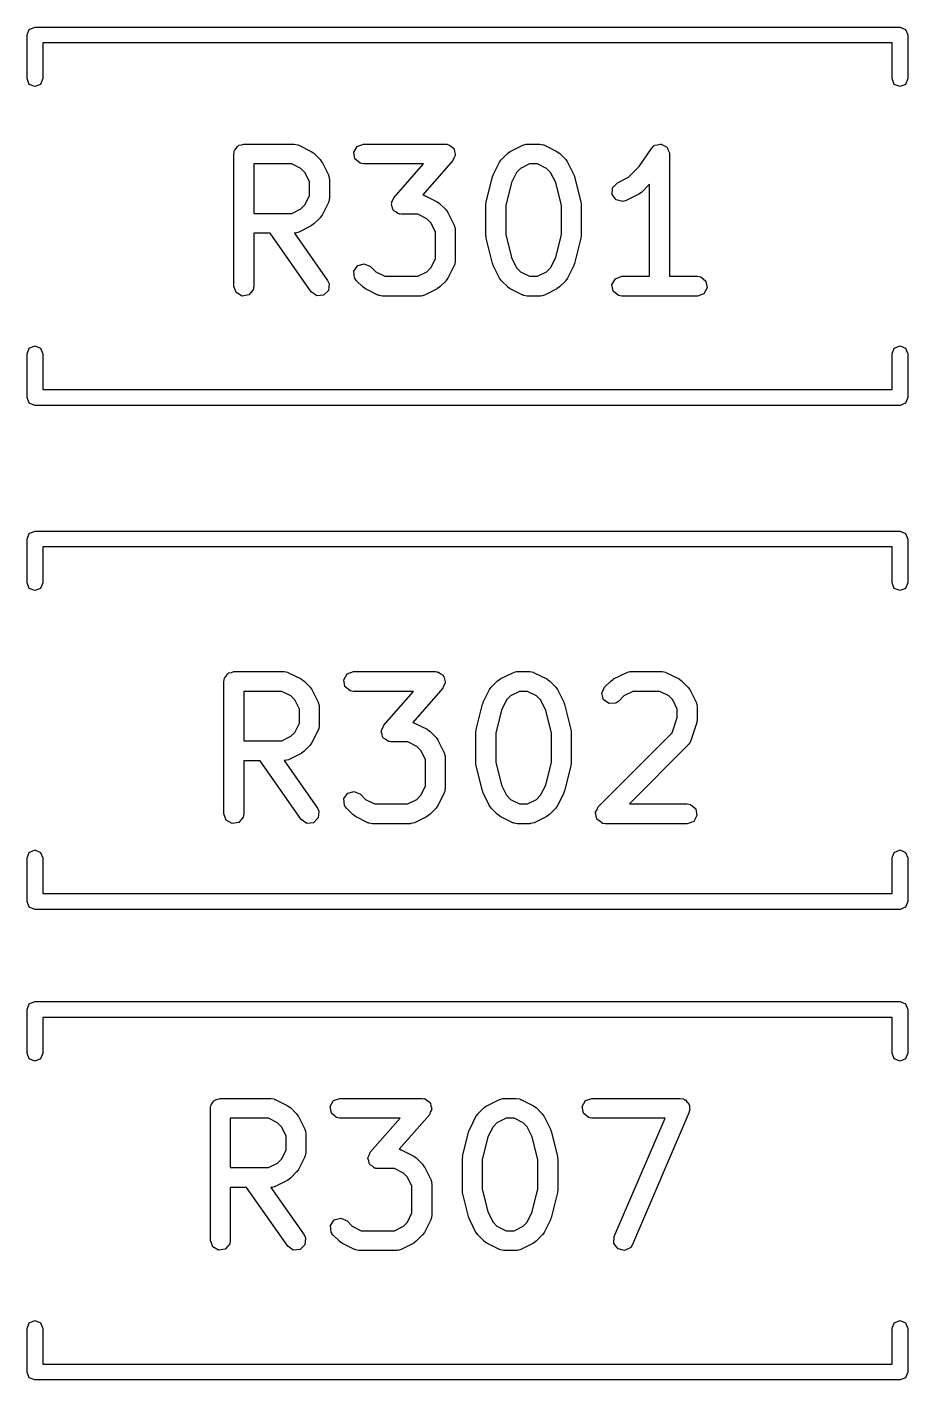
# Model space of a CAD drawing. Extents: x 96 to 185.9, y -128.5 to -80.8.
# Drawn here: x 106.5 to 113.16, y -127.31 to -117.09 of the extents above; entities that cross this region are included whole.
import ezdxf

# ---------------------------------------------------------------- set-up
doc = ezdxf.new("R2010")
doc.units = 0
doc.layers.add('BLACK', color=7, linetype='CONTINUOUS')

msp = doc.modelspace()

# ---------------------------------------------------------------- linework, layer by layer
at = {"layer": 'BLACK', "linetype": 'CONTINUOUS'}
for p, q in [((106.517, -117.104), (106.56, -117.086)), ((106.56, -117.086), (113.1, -117.086)), ((113.1, -117.086), (113.142, -117.104)), ((106.5, -117.146), (106.517, -117.104)), ((106.5, -117.476), (106.5, -117.146)), ((113.142, -117.104), (113.16, -117.146)), ((113.16, -117.146), (113.16, -117.476)), ((113.04, -117.206), (106.62, -117.206)), ((106.62, -117.206), (106.62, -117.476)), ((113.04, -117.476), (113.04, -117.206)), ((106.517, -117.519), (106.5, -117.476)), ((106.62, -117.476), (106.602, -117.519)), ((113.057, -117.519), (113.04, -117.476)), ((113.16, -117.476), (113.142, -117.519)), ((106.56, -117.536), (106.517, -117.519)), ((106.602, -117.519), (106.56, -117.536)), ((113.1, -117.536), (113.057, -117.519)), ((113.142, -117.519), (113.1, -117.536)), ((108.069, -118.019), (108.081, -118.004)), ((108.081, -118.004), (108.091, -117.988)), ((108.091, -117.988), (108.097, -117.985)), ((108.097, -117.985), (108.102, -117.98)), ((108.102, -117.98), (108.121, -117.977)), ((108.121, -117.977), (108.139, -117.97)), ((108.139, -117.97), (108.52, -117.97)), ((108.52, -117.97), (108.546, -117.975)), ((108.546, -117.975), (108.549, -117.977)), ((108.549, -117.977), (108.554, -117.978)), ((108.554, -117.978), (108.649, -118.026)), ((108.97, -118.032), (108.996, -117.988)), ((108.996, -117.988), (109.044, -117.97)), ((109.044, -117.97), (109.663, -117.97)), ((109.663, -117.97), (109.674, -117.972)), ((109.674, -117.972), (109.677, -117.971)), ((109.677, -117.971), (109.68, -117.973)), ((109.68, -117.973), (109.689, -117.975)), ((109.689, -117.975), (109.704, -117.987)), ((109.704, -117.987), (109.721, -117.998)), ((109.721, -117.998), (109.723, -118.004)), ((109.723, -118.004), (109.728, -118.007)), ((109.728, -118.007), (109.731, -118.027)), ((110.153, -118.026), (110.248, -117.978)), ((110.248, -117.978), (110.273, -117.97)), ((110.273, -117.97), (110.278, -117.972)), ((110.278, -117.972), (110.282, -117.97)), ((110.282, -117.97), (110.377, -117.97)), ((110.377, -117.97), (110.403, -117.975)), ((110.403, -117.975), (110.406, -117.977)), ((110.406, -117.977), (110.411, -117.978)), ((110.411, -117.978), (110.506, -118.026)), ((111.128, -118.14), (111.22, -118.003)), ((111.22, -118.003), (111.238, -117.985)), ((111.238, -117.985), (111.242, -117.983)), ((111.242, -117.983), (111.244, -117.98)), ((111.244, -117.98), (111.266, -117.976)), ((111.266, -117.976), (111.287, -117.97)), ((111.287, -117.97), (111.291, -117.972)), ((111.291, -117.972), (111.295, -117.971)), ((111.295, -117.971), (111.314, -117.982)), ((111.314, -117.982), (111.334, -117.991)), ((111.334, -117.991), (111.336, -117.995)), ((111.336, -117.995), (111.339, -117.997)), ((111.339, -117.997), (111.347, -118.017)), ((108.064, -118.045), (108.066, -118.035)), ((108.064, -119.045), (108.064, -118.045)), ((108.065, -118.032), (108.067, -118.029)), ((108.066, -118.035), (108.065, -118.032)), ((108.067, -118.029), (108.069, -118.019)), ((108.649, -118.026), (108.667, -118.039)), ((108.667, -118.039), (108.668, -118.04)), ((108.668, -118.04), (108.716, -118.087)), ((108.716, -118.087), (108.729, -118.106)), ((108.729, -118.106), (108.73, -118.107)), ((108.73, -118.107), (108.778, -118.202)), ((108.979, -118.082), (108.97, -118.032)), ((109.018, -118.115), (108.979, -118.082)), ((109.719, -118.094), (109.492, -118.354)), ((109.727, -118.076), (109.719, -118.094)), ((109.737, -118.058), (109.727, -118.076)), ((109.731, -118.027), (109.738, -118.047)), ((109.738, -118.047), (109.736, -118.052)), ((109.736, -118.052), (109.737, -118.058)), ((110.024, -118.202), (110.072, -118.107)), ((110.072, -118.107), (110.085, -118.089)), ((110.085, -118.089), (110.086, -118.087)), ((110.086, -118.087), (110.134, -118.04)), ((110.134, -118.04), (110.152, -118.027)), ((110.152, -118.027), (110.153, -118.026)), ((110.506, -118.026), (110.524, -118.039)), ((110.524, -118.039), (110.525, -118.04)), ((110.525, -118.04), (110.573, -118.087)), ((110.573, -118.087), (110.586, -118.106)), ((110.586, -118.106), (110.587, -118.107)), ((110.587, -118.107), (110.635, -118.202)), ((111.347, -118.017), (111.357, -118.037)), ((111.357, -118.037), (111.356, -118.041)), ((111.356, -118.041), (111.357, -118.045)), ((111.357, -118.045), (111.357, -118.97)), ((108.214, -118.12), (108.214, -118.494)), ((108.502, -118.12), (108.214, -118.12)), ((108.571, -118.154), (108.502, -118.12)), ((108.601, -118.185), (108.571, -118.154)), ((108.636, -118.253), (108.601, -118.185)), ((108.778, -118.202), (108.785, -118.227)), ((109.044, -118.12), (109.018, -118.115)), ((109.498, -118.12), (109.044, -118.12)), ((109.273, -118.377), (109.498, -118.12)), ((110.019, -118.217), (110.024, -118.205)), ((110.024, -118.205), (110.024, -118.202)), ((110.201, -118.185), (110.162, -118.262)), ((110.231, -118.154), (110.201, -118.185)), ((110.3, -118.12), (110.231, -118.154)), ((110.36, -118.12), (110.3, -118.12)), ((110.428, -118.154), (110.36, -118.12)), ((110.458, -118.185), (110.428, -118.154)), ((110.497, -118.262), (110.458, -118.185)), ((110.635, -118.202), (110.638, -118.214)), ((111.047, -118.221), (111.128, -118.14)), ((108.636, -118.361), (108.636, -118.253)), ((108.785, -118.227), (108.784, -118.231)), ((108.784, -118.231), (108.786, -118.235)), ((108.786, -118.235), (108.786, -118.378)), ((109.971, -118.408), (110.019, -118.217)), ((110.162, -118.262), (110.119, -118.435)), ((110.54, -118.435), (110.497, -118.262)), ((110.638, -118.214), (110.64, -118.217)), ((110.64, -118.217), (110.688, -118.408)), ((110.924, -118.352), (110.927, -118.301)), ((110.927, -118.301), (110.963, -118.264)), ((110.963, -118.264), (111.047, -118.221)), ((111.207, -118.274), (111.145, -118.336)), ((111.207, -118.97), (111.207, -118.274)), ((108.601, -118.429), (108.636, -118.361)), ((108.778, -118.412), (108.73, -118.507)), ((108.781, -118.404), (108.778, -118.407)), ((108.778, -118.407), (108.778, -118.412)), ((108.786, -118.378), (108.781, -118.404)), ((109.256, -118.413), (109.266, -118.395)), ((109.257, -118.419), (109.256, -118.413)), ((109.266, -118.395), (109.273, -118.377)), ((109.492, -118.354), (109.498, -118.355)), ((109.498, -118.355), (109.502, -118.358)), ((109.502, -118.358), (109.506, -118.359)), ((109.506, -118.359), (109.601, -118.406)), ((109.601, -118.406), (109.619, -118.42)), ((109.969, -118.426), (109.971, -118.411)), ((109.971, -118.411), (109.971, -118.408)), ((110.688, -118.408), (110.689, -118.423)), ((110.955, -118.393), (110.924, -118.352)), ((111.005, -118.405), (110.955, -118.393)), ((111.03, -118.398), (111.005, -118.405)), ((111.125, -118.35), (111.03, -118.398)), ((111.126, -118.349), (111.125, -118.35)), ((111.145, -118.336), (111.126, -118.349)), ((108.214, -118.494), (108.502, -118.494)), ((108.502, -118.494), (108.571, -118.46)), ((108.571, -118.46), (108.601, -118.429)), ((108.73, -118.507), (108.717, -118.525)), ((109.255, -118.424), (109.257, -118.419)), ((109.261, -118.444), (109.255, -118.424)), ((109.265, -118.463), (109.261, -118.444)), ((109.269, -118.467), (109.265, -118.463)), ((109.271, -118.473), (109.269, -118.467)), ((109.288, -118.483), (109.271, -118.473)), ((109.304, -118.496), (109.288, -118.483)), ((109.312, -118.498), (109.304, -118.496)), ((109.315, -118.5), (109.312, -118.498)), ((109.318, -118.499), (109.315, -118.5)), ((109.33, -118.501), (109.318, -118.499)), ((109.455, -118.501), (109.33, -118.501)), ((109.523, -118.535), (109.455, -118.501)), ((109.619, -118.42), (109.621, -118.421)), ((109.621, -118.421), (109.668, -118.468)), ((109.668, -118.468), (109.681, -118.487)), ((109.681, -118.487), (109.682, -118.488)), ((109.682, -118.488), (109.73, -118.583)), ((109.969, -118.664), (109.969, -118.426)), ((110.119, -118.435), (110.119, -118.655)), ((110.54, -118.655), (110.54, -118.435)), ((110.689, -118.423), (110.69, -118.426)), ((110.69, -118.426), (110.69, -118.664)), ((108.649, -118.588), (108.554, -118.636)), ((108.65, -118.587), (108.649, -118.588)), ((108.668, -118.574), (108.65, -118.587)), ((108.716, -118.527), (108.668, -118.574)), ((108.717, -118.525), (108.716, -118.527)), ((109.554, -118.566), (109.523, -118.535)), ((109.588, -118.634), (109.554, -118.566)), ((109.73, -118.583), (109.737, -118.608)), ((109.737, -118.608), (109.736, -118.612)), ((109.736, -118.612), (109.738, -118.616)), ((109.738, -118.616), (109.738, -118.855)), ((108.338, -118.644), (108.214, -118.644)), ((108.214, -118.644), (108.214, -119.045)), ((108.649, -119.088), (108.338, -118.644)), ((108.524, -118.642), (108.521, -118.643)), ((108.521, -118.643), (108.772, -119.002)), ((108.529, -118.643), (108.524, -118.642)), ((108.554, -118.636), (108.529, -118.643)), ((109.588, -118.837), (109.588, -118.634)), ((109.97, -118.667), (109.969, -118.664)), ((109.971, -118.682), (109.97, -118.667)), ((110.019, -118.873), (109.971, -118.682)), ((110.119, -118.655), (110.162, -118.828)), ((110.497, -118.828), (110.54, -118.655)), ((110.688, -118.682), (110.64, -118.873)), ((110.69, -118.664), (110.688, -118.679)), ((110.688, -118.679), (110.688, -118.682)), ((108.971, -118.93), (109.001, -118.888)), ((109.001, -118.888), (109.05, -118.875)), ((109.05, -118.875), (109.097, -118.897)), ((109.097, -118.897), (109.136, -118.936)), ((109.523, -118.936), (109.554, -118.905)), ((109.554, -118.905), (109.588, -118.837)), ((109.73, -118.888), (109.682, -118.983)), ((109.731, -118.884), (109.73, -118.888)), ((109.733, -118.88), (109.731, -118.884)), ((109.738, -118.855), (109.733, -118.88)), ((110.021, -118.876), (110.019, -118.873)), ((110.024, -118.888), (110.021, -118.876)), ((110.072, -118.983), (110.024, -118.888)), ((110.162, -118.828), (110.201, -118.905)), ((110.201, -118.905), (110.231, -118.936)), ((110.428, -118.936), (110.458, -118.905)), ((110.458, -118.905), (110.497, -118.828)), ((110.635, -118.888), (110.587, -118.983)), ((110.64, -118.873), (110.635, -118.885)), ((110.635, -118.885), (110.635, -118.888)), ((108.772, -119.002), (108.783, -119.026)), ((108.783, -119.026), (108.779, -119.077)), ((108.976, -118.981), (108.971, -118.93)), ((108.991, -119.003), (108.976, -118.981)), ((109.038, -119.05), (108.991, -119.003)), ((109.136, -118.936), (109.204, -118.97)), ((109.204, -118.97), (109.455, -118.97)), ((109.455, -118.97), (109.523, -118.936)), ((109.668, -119.003), (109.621, -119.05)), ((109.669, -119.001), (109.668, -119.003)), ((109.682, -118.983), (109.669, -119.001)), ((110.073, -118.984), (110.072, -118.983)), ((110.086, -119.003), (110.073, -118.984)), ((110.134, -119.05), (110.086, -119.003)), ((110.231, -118.936), (110.3, -118.97)), ((110.3, -118.97), (110.36, -118.97)), ((110.36, -118.97), (110.428, -118.936)), ((110.573, -119.003), (110.525, -119.05)), ((110.574, -119.001), (110.573, -119.003)), ((110.587, -118.983), (110.574, -119.001)), ((110.922, -119.032), (110.948, -118.988)), ((110.948, -118.988), (110.996, -118.97)), ((110.996, -118.97), (111.207, -118.97)), ((111.357, -118.97), (111.568, -118.97)), ((111.568, -118.97), (111.593, -118.975)), ((111.593, -118.975), (111.633, -119.007)), ((111.633, -119.007), (111.642, -119.058)), ((108.082, -119.093), (108.064, -119.045)), ((108.126, -119.119), (108.082, -119.093)), ((108.177, -119.11), (108.126, -119.119)), ((108.21, -119.071), (108.177, -119.11)), ((108.214, -119.045), (108.21, -119.071)), ((108.691, -119.117), (108.649, -119.088)), ((108.742, -119.113), (108.691, -119.117)), ((108.779, -119.077), (108.742, -119.113)), ((109.04, -119.051), (109.038, -119.05)), ((109.058, -119.064), (109.04, -119.051)), ((109.153, -119.112), (109.058, -119.064)), ((109.158, -119.113), (109.153, -119.112)), ((109.161, -119.115), (109.158, -119.113)), ((109.187, -119.12), (109.161, -119.115)), ((109.472, -119.12), (109.187, -119.12)), ((109.477, -119.118), (109.472, -119.12)), ((109.481, -119.119), (109.477, -119.118)), ((109.506, -119.112), (109.481, -119.119)), ((109.601, -119.064), (109.506, -119.112)), ((109.602, -119.063), (109.601, -119.064)), ((109.621, -119.05), (109.602, -119.063)), ((110.135, -119.051), (110.134, -119.05)), ((110.153, -119.064), (110.135, -119.051)), ((110.248, -119.112), (110.153, -119.064)), ((110.253, -119.113), (110.248, -119.112)), ((110.256, -119.115), (110.253, -119.113)), ((110.282, -119.12), (110.256, -119.115)), ((110.377, -119.12), (110.282, -119.12)), ((110.381, -119.118), (110.377, -119.12)), ((110.386, -119.119), (110.381, -119.118)), ((110.411, -119.112), (110.386, -119.119)), ((110.506, -119.064), (110.411, -119.112)), ((110.507, -119.063), (110.506, -119.064)), ((110.525, -119.05), (110.507, -119.063)), ((110.931, -119.082), (110.922, -119.032)), ((110.971, -119.115), (110.931, -119.082)), ((110.996, -119.12), (110.971, -119.115)), ((111.568, -119.12), (110.996, -119.12)), ((111.616, -119.102), (111.568, -119.12)), ((111.642, -119.058), (111.616, -119.102)), ((106.5, -119.556), (106.517, -119.514)), ((106.517, -119.514), (106.56, -119.496)), ((106.56, -119.496), (106.602, -119.514)), ((106.602, -119.514), (106.62, -119.556)), ((113.04, -119.556), (113.057, -119.514)), ((113.057, -119.514), (113.1, -119.496)), ((113.1, -119.496), (113.142, -119.514)), ((113.142, -119.514), (113.16, -119.556)), ((106.5, -119.886), (106.5, -119.556)), ((106.62, -119.556), (106.62, -119.826)), ((113.04, -119.826), (113.04, -119.556)), ((113.16, -119.556), (113.16, -119.886)), ((106.62, -119.826), (113.04, -119.826)), ((106.517, -119.929), (106.5, -119.886)), ((106.56, -119.946), (106.517, -119.929)), ((113.1, -119.946), (106.56, -119.946)), ((113.142, -119.929), (113.1, -119.946)), ((113.16, -119.886), (113.142, -119.929)), ((106.5, -120.956), (106.517, -120.914)), ((106.5, -121.286), (106.5, -120.956)), ((106.517, -120.914), (106.56, -120.896)), ((106.56, -120.896), (113.1, -120.896)), ((113.1, -120.896), (113.142, -120.914)), ((113.142, -120.914), (113.16, -120.956)), ((113.16, -120.956), (113.16, -121.286)), ((113.04, -121.016), (106.62, -121.016)), ((106.62, -121.016), (106.62, -121.286)), ((113.04, -121.286), (113.04, -121.016)), ((106.517, -121.329), (106.5, -121.286)), ((106.56, -121.346), (106.517, -121.329)), ((106.602, -121.329), (106.56, -121.346)), ((106.62, -121.286), (106.602, -121.329)), ((113.057, -121.329), (113.04, -121.286)), ((113.1, -121.346), (113.057, -121.329)), ((113.142, -121.329), (113.1, -121.346)), ((113.16, -121.286), (113.142, -121.329)), ((107.992, -122.007), (108.005, -121.992)), ((108.005, -121.992), (108.015, -121.975)), ((108.015, -121.975), (108.021, -121.973)), ((108.021, -121.973), (108.025, -121.968)), ((108.025, -121.968), (108.045, -121.964)), ((108.045, -121.964), (108.063, -121.958)), ((108.063, -121.958), (108.444, -121.958)), ((108.444, -121.958), (108.47, -121.962)), ((108.47, -121.962), (108.473, -121.965)), ((108.473, -121.965), (108.477, -121.966)), ((108.477, -121.966), (108.573, -122.013)), ((108.894, -122.02), (108.919, -121.975)), ((108.919, -121.975), (108.968, -121.958)), ((108.968, -121.958), (109.587, -121.958)), ((109.587, -121.958), (109.598, -121.96)), ((109.598, -121.96), (109.601, -121.959)), ((109.601, -121.959), (109.604, -121.961)), ((109.604, -121.961), (109.612, -121.962)), ((109.612, -121.962), (109.628, -121.975)), ((109.628, -121.975), (109.645, -121.986)), ((109.645, -121.986), (109.647, -121.991)), ((109.647, -121.991), (109.652, -121.995)), ((109.652, -121.995), (109.655, -122.015)), ((110.077, -122.013), (110.172, -121.966)), ((110.172, -121.966), (110.197, -121.958)), ((110.197, -121.958), (110.202, -121.959)), ((110.202, -121.959), (110.206, -121.958)), ((110.206, -121.958), (110.301, -121.958)), ((110.301, -121.958), (110.327, -121.962)), ((110.327, -121.962), (110.33, -121.965)), ((110.33, -121.965), (110.335, -121.966)), ((110.335, -121.966), (110.43, -122.013)), ((110.934, -122.013), (111.029, -121.966)), ((111.029, -121.966), (111.054, -121.958)), ((111.054, -121.958), (111.059, -121.959)), ((111.059, -121.959), (111.063, -121.958)), ((111.063, -121.958), (111.301, -121.958)), ((111.301, -121.958), (111.327, -121.962)), ((111.327, -121.962), (111.33, -121.965)), ((111.33, -121.965), (111.335, -121.966)), ((111.335, -121.966), (111.43, -122.013)), ((107.988, -122.033), (107.99, -122.023)), ((107.988, -123.033), (107.988, -122.033)), ((107.989, -122.02), (107.991, -122.017)), ((107.99, -122.023), (107.989, -122.02)), ((107.991, -122.017), (107.992, -122.007)), ((108.573, -122.013), (108.591, -122.027)), ((108.591, -122.027), (108.592, -122.027)), ((108.592, -122.027), (108.64, -122.075)), ((108.64, -122.075), (108.653, -122.093)), ((108.653, -122.093), (108.654, -122.094)), ((108.654, -122.094), (108.701, -122.19)), ((108.903, -122.07), (108.894, -122.02)), ((108.942, -122.103), (108.903, -122.07)), ((109.643, -122.082), (109.416, -122.342)), ((109.65, -122.063), (109.643, -122.082)), ((109.661, -122.046), (109.65, -122.063)), ((109.655, -122.015), (109.662, -122.034)), ((109.662, -122.034), (109.66, -122.04)), ((109.66, -122.04), (109.661, -122.046)), ((109.948, -122.19), (109.996, -122.094)), ((109.996, -122.094), (110.009, -122.076)), ((110.009, -122.076), (110.01, -122.075)), ((110.01, -122.075), (110.058, -122.027)), ((110.058, -122.027), (110.076, -122.015)), ((110.076, -122.015), (110.077, -122.013)), ((110.43, -122.013), (110.448, -122.027)), ((110.448, -122.027), (110.449, -122.027)), ((110.449, -122.027), (110.497, -122.075)), ((110.497, -122.075), (110.51, -122.093)), ((110.51, -122.093), (110.511, -122.094)), ((110.511, -122.094), (110.559, -122.19)), ((110.845, -122.121), (110.867, -122.075)), ((110.867, -122.075), (110.915, -122.027)), ((110.915, -122.027), (110.933, -122.015)), ((110.933, -122.015), (110.934, -122.013)), ((111.43, -122.013), (111.448, -122.027)), ((111.448, -122.027), (111.449, -122.027)), ((111.449, -122.027), (111.497, -122.075)), ((111.497, -122.075), (111.51, -122.093)), ((111.51, -122.093), (111.511, -122.094)), ((111.511, -122.094), (111.559, -122.19)), ((108.138, -122.108), (108.138, -122.482)), ((108.426, -122.108), (108.138, -122.108)), ((108.495, -122.142), (108.426, -122.108)), ((108.525, -122.172), (108.495, -122.142)), ((108.559, -122.241), (108.525, -122.172)), ((108.701, -122.19), (108.709, -122.215)), ((108.968, -122.108), (108.942, -122.103)), ((109.421, -122.108), (108.968, -122.108)), ((109.197, -122.364), (109.421, -122.108)), ((109.943, -122.205), (109.948, -122.193)), ((109.948, -122.193), (109.948, -122.19)), ((110.125, -122.172), (110.086, -122.249)), ((110.155, -122.142), (110.125, -122.172)), ((110.223, -122.108), (110.155, -122.142)), ((110.283, -122.108), (110.223, -122.108)), ((110.352, -122.142), (110.283, -122.108)), ((110.382, -122.172), (110.352, -122.142)), ((110.421, -122.249), (110.382, -122.172)), ((110.559, -122.19), (110.562, -122.202)), ((110.859, -122.171), (110.845, -122.121)), ((110.901, -122.2), (110.859, -122.171)), ((110.952, -122.196), (110.901, -122.2)), ((110.973, -122.181), (110.952, -122.196)), ((111.012, -122.142), (110.973, -122.181)), ((111.081, -122.108), (111.012, -122.142)), ((111.283, -122.108), (111.081, -122.108)), ((111.352, -122.142), (111.283, -122.108)), ((111.382, -122.172), (111.352, -122.142)), ((111.416, -122.241), (111.382, -122.172)), ((111.559, -122.19), (111.566, -122.215)), ((108.559, -122.348), (108.559, -122.241)), ((108.709, -122.215), (108.708, -122.219)), ((108.708, -122.219), (108.709, -122.223)), ((108.709, -122.223), (108.709, -122.366)), ((109.895, -122.396), (109.943, -122.205)), ((110.086, -122.249), (110.043, -122.423)), ((110.464, -122.423), (110.421, -122.249)), ((110.562, -122.202), (110.564, -122.205)), ((110.564, -122.205), (110.612, -122.396)), ((111.416, -122.306), (111.416, -122.241)), ((111.566, -122.215), (111.565, -122.219)), ((111.565, -122.219), (111.566, -122.223)), ((111.566, -122.223), (111.566, -122.318)), ((108.525, -122.417), (108.559, -122.348)), ((108.701, -122.4), (108.654, -122.495)), ((108.702, -122.395), (108.701, -122.4)), ((108.705, -122.392), (108.702, -122.395)), ((108.709, -122.366), (108.705, -122.392)), ((109.18, -122.401), (109.19, -122.383)), ((109.181, -122.407), (109.18, -122.401)), ((109.19, -122.383), (109.197, -122.364)), ((109.416, -122.342), (109.422, -122.343)), ((109.422, -122.343), (109.425, -122.346)), ((109.425, -122.346), (109.43, -122.347)), ((109.43, -122.347), (109.525, -122.394)), ((109.525, -122.394), (109.543, -122.408)), ((109.893, -122.414), (109.895, -122.399)), ((109.895, -122.399), (109.895, -122.396)), ((110.612, -122.396), (110.613, -122.41)), ((111.378, -122.421), (111.416, -122.306)), ((111.563, -122.342), (111.515, -122.485)), ((111.566, -122.318), (111.563, -122.341)), ((111.563, -122.341), (111.563, -122.342)), ((108.138, -122.482), (108.426, -122.482)), ((108.426, -122.482), (108.495, -122.447)), ((108.495, -122.447), (108.525, -122.417)), ((108.654, -122.495), (108.64, -122.513)), ((109.178, -122.412), (109.181, -122.407)), ((109.185, -122.431), (109.178, -122.412)), ((109.188, -122.451), (109.185, -122.431)), ((109.193, -122.455), (109.188, -122.451)), ((109.195, -122.461), (109.193, -122.455)), ((109.212, -122.471), (109.195, -122.461)), ((109.228, -122.484), (109.212, -122.471)), ((109.236, -122.486), (109.228, -122.484)), ((109.239, -122.487), (109.236, -122.486)), ((109.242, -122.487), (109.239, -122.487)), ((109.253, -122.489), (109.242, -122.487)), ((109.379, -122.489), (109.253, -122.489)), ((109.447, -122.523), (109.379, -122.489)), ((109.543, -122.408), (109.545, -122.408)), ((109.545, -122.408), (109.592, -122.456)), ((109.592, -122.456), (109.605, -122.474)), ((109.605, -122.474), (109.606, -122.475)), ((109.606, -122.475), (109.654, -122.571)), ((109.893, -122.652), (109.893, -122.414)), ((110.043, -122.423), (110.043, -122.643)), ((110.464, -122.643), (110.464, -122.423)), ((110.613, -122.41), (110.614, -122.414)), ((110.614, -122.414), (110.614, -122.652)), ((110.819, -122.98), (111.378, -122.421)), ((111.515, -122.485), (111.503, -122.508)), ((108.573, -122.576), (108.477, -122.624)), ((108.574, -122.575), (108.573, -122.576)), ((108.592, -122.562), (108.574, -122.575)), ((108.64, -122.514), (108.592, -122.562)), ((108.64, -122.513), (108.64, -122.514)), ((109.477, -122.553), (109.447, -122.523)), ((109.512, -122.622), (109.477, -122.553)), ((109.654, -122.571), (109.661, -122.596)), ((109.661, -122.596), (109.66, -122.6)), ((109.66, -122.6), (109.662, -122.604)), ((109.662, -122.604), (109.662, -122.842)), ((111.497, -122.514), (111.054, -122.958)), ((111.499, -122.51), (111.497, -122.514)), ((111.503, -122.508), (111.499, -122.51)), ((108.262, -122.632), (108.138, -122.632)), ((108.138, -122.632), (108.138, -123.033)), ((108.573, -123.076), (108.262, -122.632)), ((108.448, -122.63), (108.445, -122.631)), ((108.445, -122.631), (108.696, -122.99)), ((108.452, -122.631), (108.448, -122.63)), ((108.477, -122.624), (108.452, -122.631)), ((109.512, -122.825), (109.512, -122.622)), ((109.894, -122.655), (109.893, -122.652)), ((109.895, -122.67), (109.894, -122.655)), ((109.943, -122.86), (109.895, -122.67)), ((110.043, -122.643), (110.086, -122.816)), ((110.421, -122.816), (110.464, -122.643)), ((110.612, -122.67), (110.564, -122.86)), ((110.614, -122.652), (110.612, -122.667)), ((110.612, -122.667), (110.612, -122.67)), ((108.895, -122.918), (108.925, -122.876)), ((108.925, -122.876), (108.974, -122.863)), ((108.974, -122.863), (109.021, -122.885)), ((109.021, -122.885), (109.06, -122.924)), ((109.447, -122.924), (109.477, -122.893)), ((109.477, -122.893), (109.512, -122.825)), ((109.654, -122.876), (109.606, -122.971)), ((109.657, -122.868), (109.654, -122.871)), ((109.654, -122.871), (109.654, -122.876)), ((109.662, -122.842), (109.657, -122.868)), ((109.945, -122.863), (109.943, -122.86)), ((109.948, -122.876), (109.945, -122.863)), ((109.996, -122.971), (109.948, -122.876)), ((110.086, -122.816), (110.125, -122.893)), ((110.125, -122.893), (110.155, -122.924)), ((110.352, -122.924), (110.382, -122.893)), ((110.382, -122.893), (110.421, -122.816)), ((110.559, -122.876), (110.511, -122.971)), ((110.564, -122.86), (110.559, -122.872)), ((110.559, -122.872), (110.559, -122.876)), ((108.696, -122.99), (108.707, -123.013)), ((108.707, -123.013), (108.702, -123.064)), ((108.9, -122.969), (108.895, -122.918)), ((108.915, -122.991), (108.9, -122.969)), ((108.962, -123.038), (108.915, -122.991)), ((109.06, -122.924), (109.128, -122.958)), ((109.128, -122.958), (109.379, -122.958)), ((109.379, -122.958), (109.447, -122.924)), ((109.592, -122.991), (109.545, -123.038)), ((109.593, -122.989), (109.592, -122.991)), ((109.606, -122.971), (109.593, -122.989)), ((109.997, -122.972), (109.996, -122.971)), ((110.01, -122.991), (109.997, -122.972)), ((110.058, -123.038), (110.01, -122.991)), ((110.155, -122.924), (110.223, -122.958)), ((110.223, -122.958), (110.283, -122.958)), ((110.283, -122.958), (110.352, -122.924)), ((110.497, -122.991), (110.449, -123.038)), ((110.498, -122.989), (110.497, -122.991)), ((110.511, -122.971), (110.498, -122.989)), ((110.799, -123.02), (110.81, -123)), ((110.81, -123), (110.819, -122.98)), ((111.054, -122.958), (111.491, -122.958)), ((111.491, -122.958), (111.517, -122.962)), ((111.517, -122.962), (111.556, -122.995)), ((111.556, -122.995), (111.565, -123.046)), ((108.005, -123.081), (107.988, -123.033)), ((108.05, -123.107), (108.005, -123.081)), ((108.1, -123.098), (108.05, -123.107)), ((108.133, -123.058), (108.1, -123.098)), ((108.138, -123.033), (108.133, -123.058)), ((108.615, -123.105), (108.573, -123.076)), ((108.666, -123.101), (108.615, -123.105)), ((108.702, -123.064), (108.666, -123.101)), ((108.964, -123.039), (108.962, -123.038)), ((108.982, -123.052), (108.964, -123.039)), ((109.077, -123.1), (108.982, -123.052)), ((109.081, -123.1), (109.077, -123.1)), ((109.085, -123.103), (109.081, -123.1)), ((109.111, -123.108), (109.085, -123.103)), ((109.396, -123.108), (109.111, -123.108)), ((109.4, -123.106), (109.396, -123.108)), ((109.405, -123.107), (109.4, -123.106)), ((109.43, -123.1), (109.405, -123.107)), ((109.525, -123.052), (109.43, -123.1)), ((109.526, -123.051), (109.525, -123.052)), ((109.545, -123.038), (109.526, -123.051)), ((110.059, -123.039), (110.058, -123.038)), ((110.077, -123.052), (110.059, -123.039)), ((110.172, -123.1), (110.077, -123.052)), ((110.177, -123.1), (110.172, -123.1)), ((110.18, -123.103), (110.177, -123.1)), ((110.206, -123.108), (110.18, -123.103)), ((110.301, -123.108), (110.206, -123.108)), ((110.305, -123.106), (110.301, -123.108)), ((110.31, -123.107), (110.305, -123.106)), ((110.335, -123.1), (110.31, -123.107)), ((110.43, -123.052), (110.335, -123.1)), ((110.431, -123.051), (110.43, -123.052)), ((110.449, -123.038), (110.431, -123.051)), ((110.798, -123.026), (110.799, -123.023)), ((110.804, -123.048), (110.798, -123.026)), ((110.799, -123.023), (110.799, -123.02)), ((110.807, -123.07), (110.804, -123.048)), ((110.81, -123.072), (110.807, -123.07)), ((110.811, -123.076), (110.81, -123.072)), ((110.83, -123.089), (110.811, -123.076)), ((110.847, -123.103), (110.83, -123.089)), ((110.851, -123.104), (110.847, -123.103)), ((110.853, -123.105), (110.851, -123.104)), ((110.856, -123.105), (110.853, -123.105)), ((110.872, -123.108), (110.856, -123.105)), ((111.491, -123.108), (110.872, -123.108)), ((111.54, -123.09), (111.491, -123.108)), ((111.565, -123.046), (111.54, -123.09)), ((106.5, -123.366), (106.517, -123.324)), ((106.517, -123.324), (106.56, -123.306)), ((106.56, -123.306), (106.602, -123.324)), ((106.602, -123.324), (106.62, -123.366)), ((113.04, -123.366), (113.057, -123.324)), ((113.057, -123.324), (113.1, -123.306)), ((113.1, -123.306), (113.142, -123.324)), ((113.142, -123.324), (113.16, -123.366)), ((106.5, -123.696), (106.5, -123.366)), ((106.62, -123.366), (106.62, -123.636)), ((113.04, -123.636), (113.04, -123.366)), ((113.16, -123.366), (113.16, -123.696)), ((106.517, -123.739), (106.5, -123.696)), ((106.62, -123.636), (113.04, -123.636)), ((113.16, -123.696), (113.142, -123.739)), ((106.56, -123.756), (106.517, -123.739)), ((113.1, -123.756), (106.56, -123.756)), ((113.142, -123.739), (113.1, -123.756)), ((106.5, -124.512), (106.517, -124.47)), ((106.5, -124.842), (106.5, -124.512)), ((106.517, -124.47), (106.56, -124.452)), ((106.56, -124.452), (113.1, -124.452)), ((113.1, -124.452), (113.142, -124.47)), ((113.142, -124.47), (113.16, -124.512)), ((113.16, -124.512), (113.16, -124.842)), ((113.04, -124.572), (106.62, -124.572)), ((106.62, -124.572), (106.62, -124.842)), ((113.04, -124.842), (113.04, -124.572)), ((106.517, -124.885), (106.5, -124.842)), ((106.62, -124.842), (106.602, -124.885)), ((113.057, -124.885), (113.04, -124.842)), ((113.16, -124.842), (113.142, -124.885)), ((106.56, -124.902), (106.517, -124.885)), ((106.602, -124.885), (106.56, -124.902)), ((113.1, -124.902), (113.057, -124.885)), ((113.142, -124.885), (113.1, -124.902)), ((107.886, -125.259), (107.888, -125.249)), ((107.886, -126.259), (107.886, -125.259)), ((107.887, -125.246), (107.889, -125.243)), ((107.888, -125.249), (107.887, -125.246)), ((107.889, -125.243), (107.891, -125.233)), ((107.891, -125.233), (107.903, -125.218)), ((107.903, -125.218), (107.913, -125.201)), ((107.913, -125.201), (107.919, -125.199)), ((107.919, -125.199), (107.924, -125.194)), ((107.924, -125.194), (107.943, -125.19)), ((107.943, -125.19), (107.961, -125.184)), ((107.961, -125.184), (108.342, -125.184)), ((108.342, -125.184), (108.368, -125.188)), ((108.368, -125.188), (108.371, -125.191)), ((108.371, -125.191), (108.376, -125.191)), ((108.376, -125.191), (108.471, -125.239)), ((108.471, -125.239), (108.489, -125.252)), ((108.489, -125.252), (108.491, -125.253)), ((108.491, -125.253), (108.538, -125.301)), ((108.792, -125.246), (108.818, -125.201)), ((108.801, -125.296), (108.792, -125.246)), ((108.818, -125.201), (108.866, -125.184)), ((108.866, -125.184), (109.485, -125.184)), ((109.485, -125.184), (109.496, -125.186)), ((109.496, -125.186), (109.5, -125.185)), ((109.5, -125.185), (109.502, -125.187)), ((109.502, -125.187), (109.511, -125.188)), ((109.511, -125.188), (109.526, -125.201)), ((109.526, -125.201), (109.544, -125.212)), ((109.544, -125.212), (109.546, -125.217)), ((109.546, -125.217), (109.55, -125.221)), ((109.55, -125.221), (109.554, -125.241)), ((109.554, -125.241), (109.56, -125.26)), ((109.56, -125.26), (109.558, -125.266)), ((109.558, -125.266), (109.559, -125.272)), ((109.908, -125.301), (109.956, -125.253)), ((109.956, -125.253), (109.974, -125.24)), ((109.974, -125.24), (109.975, -125.239)), ((109.975, -125.239), (110.071, -125.191)), ((110.071, -125.191), (110.096, -125.184)), ((110.096, -125.184), (110.1, -125.185)), ((110.1, -125.185), (110.104, -125.184)), ((110.104, -125.184), (110.199, -125.184)), ((110.199, -125.184), (110.225, -125.188)), ((110.225, -125.188), (110.229, -125.191)), ((110.229, -125.191), (110.233, -125.191)), ((110.233, -125.191), (110.328, -125.239)), ((110.328, -125.239), (110.346, -125.252)), ((110.346, -125.252), (110.348, -125.253)), ((110.348, -125.253), (110.395, -125.301)), ((110.697, -125.246), (110.723, -125.201)), ((110.706, -125.296), (110.697, -125.246)), ((110.723, -125.201), (110.771, -125.184)), ((110.771, -125.184), (111.438, -125.184)), ((111.438, -125.184), (111.463, -125.188)), ((111.463, -125.188), (111.47, -125.194)), ((111.47, -125.194), (111.479, -125.196)), ((111.479, -125.196), (111.489, -125.21)), ((111.489, -125.21), (111.502, -125.221)), ((111.502, -125.221), (111.504, -125.23)), ((111.504, -125.23), (111.509, -125.237)), ((111.509, -125.237), (111.508, -125.254)), ((111.508, -125.254), (111.511, -125.272)), ((108.036, -125.334), (108.036, -125.707)), ((108.325, -125.334), (108.036, -125.334)), ((108.393, -125.368), (108.325, -125.334)), ((108.423, -125.398), (108.393, -125.368)), ((108.538, -125.301), (108.551, -125.319)), ((108.551, -125.319), (108.552, -125.32)), ((108.552, -125.32), (108.6, -125.416)), ((108.84, -125.329), (108.801, -125.296)), ((108.866, -125.334), (108.84, -125.329)), ((109.32, -125.334), (108.866, -125.334)), ((109.095, -125.59), (109.32, -125.334)), ((109.542, -125.308), (109.314, -125.568)), ((109.549, -125.289), (109.542, -125.308)), ((109.559, -125.272), (109.549, -125.289)), ((109.847, -125.416), (109.894, -125.32)), ((109.894, -125.32), (109.908, -125.302)), ((109.908, -125.302), (109.908, -125.301)), ((110.053, -125.368), (110.023, -125.398)), ((110.122, -125.334), (110.053, -125.368)), ((110.182, -125.334), (110.122, -125.334)), ((110.25, -125.368), (110.182, -125.334)), ((110.281, -125.398), (110.25, -125.368)), ((110.395, -125.301), (110.408, -125.319)), ((110.408, -125.319), (110.409, -125.32)), ((110.409, -125.32), (110.457, -125.416)), ((110.745, -125.329), (110.706, -125.296)), ((110.771, -125.334), (110.745, -125.329)), ((111.324, -125.334), (110.771, -125.334)), ((110.94, -126.229), (111.324, -125.334)), ((111.506, -125.288), (111.078, -126.288)), ((111.507, -125.279), (111.506, -125.288)), ((111.511, -125.272), (111.507, -125.279)), ((108.458, -125.467), (108.423, -125.398)), ((108.458, -125.574), (108.458, -125.467)), ((108.6, -125.416), (108.607, -125.44)), ((108.607, -125.44), (108.606, -125.445)), ((108.606, -125.445), (108.608, -125.449)), ((108.608, -125.449), (108.608, -125.592)), ((109.793, -125.621), (109.841, -125.431)), ((109.841, -125.431), (109.846, -125.419)), ((109.846, -125.419), (109.847, -125.416)), ((110.023, -125.398), (109.984, -125.475)), ((110.319, -125.475), (110.281, -125.398)), ((110.457, -125.416), (110.461, -125.428)), ((110.461, -125.428), (110.463, -125.431)), ((110.463, -125.431), (110.51, -125.621)), ((108.423, -125.643), (108.458, -125.574)), ((109.314, -125.568), (109.32, -125.569)), ((109.32, -125.569), (109.324, -125.572)), ((109.324, -125.572), (109.328, -125.572)), ((109.328, -125.572), (109.423, -125.62)), ((109.984, -125.475), (109.941, -125.649)), ((110.363, -125.649), (110.319, -125.475)), ((108.325, -125.707), (108.393, -125.673)), ((108.393, -125.673), (108.423, -125.643)), ((108.6, -125.625), (108.552, -125.721)), ((108.603, -125.618), (108.6, -125.621)), ((108.6, -125.621), (108.6, -125.625)), ((108.608, -125.592), (108.603, -125.618)), ((109.077, -125.638), (109.079, -125.632)), ((109.083, -125.657), (109.077, -125.638)), ((109.078, -125.627), (109.088, -125.609)), ((109.079, -125.632), (109.078, -125.627)), ((109.087, -125.677), (109.083, -125.657)), ((109.091, -125.681), (109.087, -125.677)), ((109.088, -125.609), (109.095, -125.59)), ((109.423, -125.62), (109.441, -125.633)), ((109.441, -125.633), (109.443, -125.634)), ((109.443, -125.634), (109.491, -125.682)), ((109.791, -125.64), (109.794, -125.625)), ((109.791, -125.878), (109.791, -125.64)), ((109.794, -125.625), (109.793, -125.621)), ((109.941, -125.649), (109.941, -125.868)), ((110.363, -125.868), (110.363, -125.649)), ((110.51, -125.621), (110.511, -125.636)), ((110.511, -125.636), (110.513, -125.64)), ((110.513, -125.64), (110.513, -125.878)), ((108.036, -125.707), (108.325, -125.707)), ((108.538, -125.74), (108.491, -125.788)), ((108.539, -125.739), (108.538, -125.74)), ((108.552, -125.721), (108.539, -125.739)), ((109.093, -125.687), (109.091, -125.681)), ((109.111, -125.697), (109.093, -125.687)), ((109.126, -125.71), (109.111, -125.697)), ((109.135, -125.711), (109.126, -125.71)), ((109.137, -125.713), (109.135, -125.711)), ((109.141, -125.713), (109.137, -125.713)), ((109.152, -125.715), (109.141, -125.713)), ((109.277, -125.715), (109.152, -125.715)), ((109.345, -125.749), (109.277, -125.715)), ((109.376, -125.779), (109.345, -125.749)), ((109.41, -125.848), (109.376, -125.779)), ((109.491, -125.682), (109.503, -125.7)), ((109.503, -125.7), (109.505, -125.701)), ((109.505, -125.701), (109.552, -125.796)), ((108.16, -125.857), (108.036, -125.857)), ((108.036, -125.857), (108.036, -126.259)), ((108.471, -126.302), (108.16, -125.857)), ((108.346, -125.856), (108.343, -125.857)), ((108.343, -125.857), (108.594, -126.216)), ((108.351, -125.857), (108.346, -125.856)), ((108.376, -125.849), (108.351, -125.857)), ((108.471, -125.802), (108.376, -125.849)), ((108.472, -125.801), (108.471, -125.802)), ((108.491, -125.788), (108.472, -125.801)), ((109.41, -126.05), (109.41, -125.848)), ((109.552, -125.796), (109.56, -125.821)), ((109.56, -125.821), (109.559, -125.826)), ((109.559, -125.826), (109.56, -125.83)), ((109.56, -125.83), (109.56, -126.068)), ((109.792, -125.881), (109.791, -125.878)), ((109.793, -125.896), (109.792, -125.881)), ((109.941, -125.868), (109.984, -126.042)), ((110.319, -126.042), (110.363, -125.868)), ((110.513, -125.878), (110.51, -125.892)), ((109.841, -126.086), (109.793, -125.896)), ((110.51, -125.896), (110.463, -126.086)), ((110.51, -125.892), (110.51, -125.896)), ((109.376, -126.119), (109.41, -126.05)), ((109.56, -126.068), (109.556, -126.094)), ((109.843, -126.089), (109.841, -126.086)), ((109.984, -126.042), (110.023, -126.119)), ((110.281, -126.119), (110.319, -126.042)), ((110.463, -126.086), (110.457, -126.098)), ((108.794, -126.144), (108.823, -126.102)), ((108.798, -126.195), (108.794, -126.144)), ((108.823, -126.102), (108.873, -126.089)), ((108.873, -126.089), (108.919, -126.11)), ((108.919, -126.11), (108.958, -126.149)), ((108.958, -126.149), (109.027, -126.184)), ((109.027, -126.184), (109.277, -126.184)), ((109.277, -126.184), (109.345, -126.149)), ((109.345, -126.149), (109.376, -126.119)), ((109.552, -126.102), (109.505, -126.197)), ((109.553, -126.097), (109.552, -126.102)), ((109.556, -126.094), (109.553, -126.097)), ((109.847, -126.102), (109.843, -126.089)), ((109.894, -126.197), (109.847, -126.102)), ((110.023, -126.119), (110.053, -126.149)), ((110.053, -126.149), (110.122, -126.184)), ((110.122, -126.184), (110.182, -126.184)), ((110.182, -126.184), (110.25, -126.149)), ((110.25, -126.149), (110.281, -126.119)), ((110.457, -126.102), (110.409, -126.197)), ((110.457, -126.098), (110.457, -126.102)), ((107.904, -126.307), (107.886, -126.259)), ((108.032, -126.284), (107.999, -126.324)), ((108.036, -126.259), (108.032, -126.284)), ((108.601, -126.29), (108.564, -126.327)), ((108.594, -126.216), (108.605, -126.239)), ((108.605, -126.239), (108.601, -126.29)), ((108.813, -126.216), (108.798, -126.195)), ((108.861, -126.264), (108.813, -126.216)), ((108.862, -126.265), (108.861, -126.264)), ((108.88, -126.278), (108.862, -126.265)), ((108.975, -126.326), (108.88, -126.278)), ((109.423, -126.278), (109.328, -126.326)), ((109.425, -126.277), (109.423, -126.278)), ((109.443, -126.264), (109.425, -126.277)), ((109.491, -126.216), (109.443, -126.264)), ((109.505, -126.197), (109.491, -126.215)), ((109.491, -126.215), (109.491, -126.216)), ((109.895, -126.198), (109.894, -126.197)), ((109.908, -126.216), (109.895, -126.198)), ((109.956, -126.264), (109.908, -126.216)), ((109.957, -126.265), (109.956, -126.264)), ((109.975, -126.278), (109.957, -126.265)), ((110.071, -126.326), (109.975, -126.278)), ((110.328, -126.278), (110.233, -126.326)), ((110.329, -126.277), (110.328, -126.278)), ((110.348, -126.264), (110.329, -126.277)), ((110.395, -126.216), (110.348, -126.264)), ((110.396, -126.215), (110.395, -126.216)), ((110.409, -126.197), (110.396, -126.215)), ((110.937, -126.28), (110.94, -126.229)), ((110.968, -126.321), (110.937, -126.28)), ((111.078, -126.288), (111.064, -126.31)), ((107.948, -126.332), (107.904, -126.307)), ((107.999, -126.324), (107.948, -126.332)), ((108.513, -126.331), (108.471, -126.302)), ((108.564, -126.327), (108.513, -126.331)), ((108.98, -126.326), (108.975, -126.326)), ((108.983, -126.329), (108.98, -126.326)), ((109.009, -126.334), (108.983, -126.329)), ((109.295, -126.334), (109.009, -126.334)), ((109.299, -126.332), (109.295, -126.334)), ((109.303, -126.333), (109.299, -126.332)), ((109.328, -126.326), (109.303, -126.333)), ((110.075, -126.326), (110.071, -126.326)), ((110.079, -126.329), (110.075, -126.326)), ((110.104, -126.334), (110.079, -126.329)), ((110.199, -126.334), (110.104, -126.334)), ((110.204, -126.332), (110.199, -126.334)), ((110.208, -126.333), (110.204, -126.332)), ((110.233, -126.326), (110.208, -126.333)), ((111.018, -126.333), (110.968, -126.321)), ((111.064, -126.31), (111.018, -126.333)), ((106.5, -126.922), (106.517, -126.88)), ((106.517, -126.88), (106.56, -126.862)), ((106.56, -126.862), (106.602, -126.88)), ((106.602, -126.88), (106.62, -126.922)), ((113.04, -126.922), (113.057, -126.88)), ((113.057, -126.88), (113.1, -126.862)), ((113.1, -126.862), (113.142, -126.88)), ((113.142, -126.88), (113.16, -126.922)), ((106.5, -127.252), (106.5, -126.922)), ((106.62, -126.922), (106.62, -127.192)), ((113.04, -127.192), (113.04, -126.922)), ((113.16, -126.922), (113.16, -127.252)), ((106.62, -127.192), (113.04, -127.192)), ((106.517, -127.295), (106.5, -127.252)), ((106.56, -127.312), (106.517, -127.295)), ((113.1, -127.312), (106.56, -127.312)), ((113.142, -127.295), (113.1, -127.312)), ((113.16, -127.252), (113.142, -127.295))]:
    msp.add_line(p, q, dxfattribs=at)

doc.saveas('drawing.dxf')
